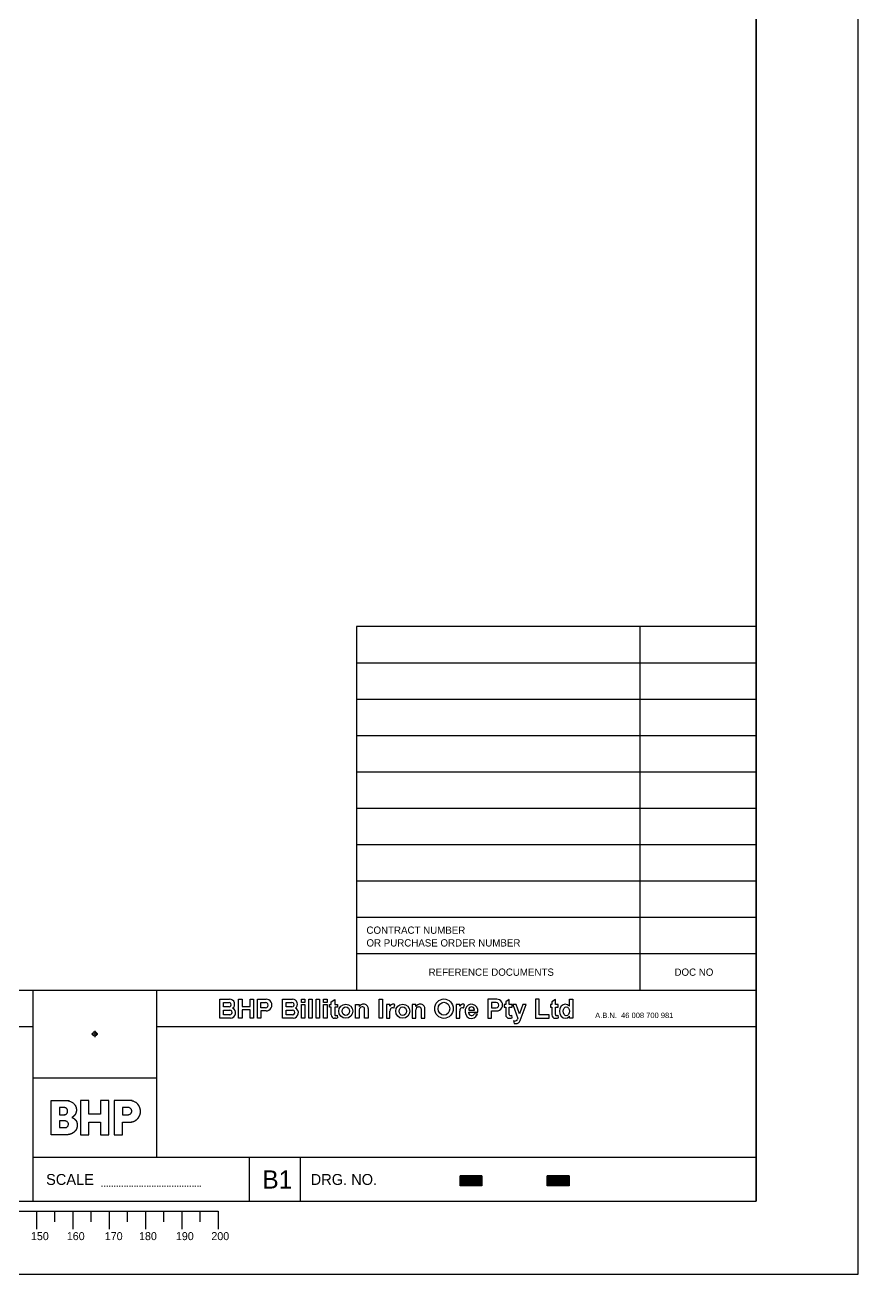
# Model space of a CAD drawing. Extents: x -28 to 972, y -20 to 687.
# Drawn here: x 742.8 to 972, y -20 to 323.4 of the extents above; entities that cross this region are included whole.
import ezdxf

# ---------------------------------------------------------------- set-up
doc = ezdxf.new("R2010")
doc.units = 0
for name, color, linetype in [('G-Border', 7, 'Continuous'), ('G-Border Data', 7, 'Continuous'), ('G-General Cells', 7, 'Continuous'), ('G-Plot Border', 7, 'Continuous')]:
    doc.layers.add(name, color=color, linetype=linetype)

msp = doc.modelspace()

# ---------------------------------------------------------------- linework, layer by layer
at = {"layer": 'G-Border'}
for p, q in [((944, 0), (944, 667)), ((944, 562), (944, 0)), ((944, 58), (0, 58)), ((745, 58), (745, 0)), ((779, 58), (779, 12)), ((796.42, 55.56), (799.12, 55.56)), ((796.42, 50.37), (796.42, 55.56)), ((801.58, 50.38), (801.58, 55.56)), ((801.58, 55.56), (802.56, 55.56)), ((802.56, 55.56), (802.56, 53.52)), ((804.74, 55.56), (805.72, 55.56)), ((804.75, 53.52), (804.75, 55.56)), ((805.72, 55.56), (805.72, 50.37)), ((806.75, 50.37), (806.75, 55.56)), ((806.75, 55.56), (809.14, 55.56)), ((813.7, 55.56), (816.41, 55.56)), ((813.7, 50.37), (813.7, 55.56)), ((827.04, 54.87), (828.02, 55.45)), ((828.02, 55.45), (828.02, 54.12)), ((870.19, 55.56), (870.19, 50.37)), ((872.59, 55.56), (870.19, 55.56)), ((876.05, 55.45), (875.07, 54.87)), ((876.05, 54.12), (876.05, 55.45)), ((883.3, 55.56), (883.3, 50.38)), ((884.28, 55.56), (883.3, 55.56)), ((884.28, 51.28), (884.28, 55.56)), ((888.78, 55.45), (887.8, 54.87)), ((888.78, 54.12), (888.78, 55.45)), ((797.39, 53.46), (797.39, 54.66)), ((797.39, 54.66), (798.96, 54.66)), ((798.96, 53.46), (797.39, 53.46)), ((797.39, 51.27), (797.39, 52.55)), ((797.39, 52.55), (799.15, 52.55)), ((802.56, 53.52), (804.75, 53.52)), ((804.75, 52.62), (802.56, 52.62)), ((802.56, 52.62), (802.56, 50.37)), ((804.75, 50.38), (804.75, 52.62)), ((807.73, 54.65), (809.02, 54.65)), ((807.73, 53.23), (807.73, 54.65)), ((809.02, 53.23), (807.73, 53.23)), ((809.14, 52.34), (807.73, 52.34)), ((807.73, 52.34), (807.73, 50.37)), ((814.67, 53.46), (814.67, 54.66)), ((814.67, 54.66), (816.25, 54.66)), ((816.25, 53.46), (814.67, 53.46)), ((814.67, 51.27), (814.67, 52.55)), ((814.67, 52.55), (816.43, 52.55)), ((826.59, 53.38), (826.59, 54.12)), ((826.59, 54.12), (827.04, 54.12)), ((827.04, 53.38), (826.59, 53.38)), ((827.04, 54.12), (827.04, 54.87)), ((827.04, 51.22), (827.04, 53.38)), ((828.02, 54.12), (828.76, 54.12)), ((828.76, 53.38), (828.02, 53.38)), ((828.02, 53.38), (828.02, 51.34)), ((828.76, 54.12), (828.76, 53.38)), ((833.77, 50.38), (833.77, 54.12)), ((833.77, 54.12), (834.75, 54.12)), ((834.75, 54.12), (834.75, 53.54)), ((834.75, 52.67), (834.75, 50.38)), ((835.72, 53.45), (835.54, 53.45)), ((836.24, 50.38), (836.24, 52.93)), ((837.22, 53), (837.22, 50.38)), ((842.25, 54.12), (842.25, 50.38)), ((843.23, 54.12), (842.25, 54.12)), ((843.23, 53.65), (843.23, 54.12)), ((843.51, 53.99), (843.23, 53.65)), ((843.23, 50.38), (843.23, 52.23)), ((844.28, 53.07), (844.57, 54)), ((849.35, 54.12), (849.35, 50.38)), ((850.33, 54.12), (849.35, 54.12)), ((850.33, 53.54), (850.33, 54.12)), ((850.33, 50.38), (850.33, 52.67)), ((851.12, 53.45), (851.3, 53.45)), ((851.83, 52.93), (851.83, 50.38)), ((852.81, 50.38), (852.81, 53)), ((861.43, 54.12), (861.43, 50.38)), ((862.41, 54.12), (861.43, 54.12)), ((862.41, 53.65), (862.41, 54.12)), ((862.69, 53.99), (862.41, 53.65)), ((862.41, 50.38), (862.41, 52.23)), ((863.46, 53.07), (863.75, 54)), ((864.89, 52.74), (864.89, 52.55)), ((864.89, 52.55), (866.44, 52.55)), ((864.9, 51.76), (864.9, 51.96)), ((864.9, 51.96), (867.43, 51.96)), ((867.29, 51.41), (866.41, 51.55)), ((866.44, 52.55), (866.44, 52.74)), ((872.47, 54.65), (871.17, 54.65)), ((871.17, 54.65), (871.17, 53.23)), ((871.17, 53.23), (872.47, 53.23)), ((871.17, 50.37), (871.17, 52.34)), ((871.17, 52.34), (872.59, 52.34)), ((875.07, 54.12), (874.62, 54.12)), ((874.62, 54.12), (874.62, 53.38)), ((874.62, 53.38), (875.07, 53.38)), ((875.07, 54.87), (875.07, 54.12)), ((875.07, 53.38), (875.07, 51.22)), ((876.8, 54.12), (876.05, 54.12)), ((876.05, 51.34), (876.05, 53.38)), ((876.05, 53.38), (876.8, 53.38)), ((876.8, 53.38), (876.8, 54.12)), ((877.03, 54.12), (878.4, 50.3)), ((877.95, 54.12), (877.03, 54.12)), ((878.86, 51.58), (877.95, 54.12)), ((879.77, 54.12), (878.86, 51.58)), ((879.09, 49.67), (880.69, 54.12)), ((880.69, 54.12), (879.77, 54.12)), ((887.8, 54.12), (887.35, 54.12)), ((887.35, 54.12), (887.35, 53.38)), ((887.35, 53.38), (887.8, 53.38)), ((887.8, 54.87), (887.8, 54.12)), ((887.8, 53.38), (887.8, 51.22)), ((889.52, 54.12), (888.78, 54.12)), ((888.78, 51.34), (888.78, 53.38)), ((888.78, 53.38), (889.52, 53.38)), ((889.52, 53.38), (889.52, 54.12)), ((799.35, 50.37), (796.42, 50.37)), ((799.15, 51.27), (797.39, 51.27)), ((801.58, 50.37), (801.58, 50.38)), ((802.56, 50.37), (801.58, 50.37)), ((805.72, 50.37), (804.74, 50.37)), ((807.73, 50.37), (806.75, 50.37)), ((816.63, 50.37), (813.7, 50.37)), ((816.43, 51.27), (814.67, 51.27)), ((828.22, 50.32), (827.94, 50.32)), ((828.69, 51.18), (828.83, 50.47)), ((834.75, 50.38), (833.77, 50.38)), ((837.22, 50.38), (836.24, 50.38)), ((842.25, 50.38), (843.23, 50.38)), ((849.35, 50.38), (850.33, 50.38)), ((851.83, 50.38), (852.81, 50.38)), ((861.43, 50.38), (862.41, 50.38)), ((870.19, 50.37), (871.17, 50.37)), ((875.98, 50.32), (876.26, 50.32)), ((876.87, 50.47), (876.73, 51.18)), ((877.53, 49.56), (877.22, 49.61)), ((877.22, 49.61), (877.36, 48.91)), ((877.36, 48.91), (877.79, 48.86)), ((878.4, 50.3), (878.31, 50.06)), ((883.3, 50.38), (884.28, 50.38)), ((886.99, 51.28), (884.28, 51.28)), ((884.28, 50.38), (886.99, 50.38)), ((886.99, 50.38), (886.99, 51.28)), ((888.7, 50.32), (888.98, 50.32)), ((889.6, 50.47), (889.46, 51.18)), ((745, 48), (516, 48)), ((944, 48), (779, 48)), ((745, 33.94), (779, 33.94)), ((944, 12), (745, 12)), ((804.5, 12), (804.5, 0)), ((818.5, 12), (818.5, 0)), ((868.5, 7), (862.5, 7)), ((862.5, 7), (862.5, 4.25)), ((862.5, 6.95), (868.5, 6.95)), ((868.5, 7), (868.5, 4.25)), ((892.5, 7), (886.5, 7)), ((886.5, 7), (886.5, 4.25)), ((886.5, 6.95), (892.5, 6.95)), ((892.5, 7), (892.5, 4.25)), ((764.09, 4.09), (764.09, 4.25)), ((764.79, 4.09), (764.79, 4.25)), ((765.48, 4.09), (765.48, 4.25)), ((766.17, 4.09), (766.17, 4.25)), ((766.87, 4.09), (766.87, 4.25)), ((767.56, 4.09), (767.56, 4.25)), ((768.25, 4.09), (768.25, 4.25)), ((768.94, 4.09), (768.94, 4.25)), ((769.64, 4.09), (769.64, 4.25)), ((770.33, 4.09), (770.33, 4.25)), ((771.02, 4.09), (771.02, 4.25)), ((771.72, 4.09), (771.72, 4.25)), ((772.41, 4.09), (772.41, 4.25)), ((773.1, 4.09), (773.1, 4.25)), ((773.8, 4.09), (773.8, 4.25)), ((774.49, 4.09), (774.49, 4.25)), ((775.18, 4.09), (775.18, 4.25)), ((775.87, 4.09), (775.87, 4.25)), ((776.57, 4.09), (776.57, 4.25)), ((777.26, 4.09), (777.26, 4.25)), ((777.95, 4.09), (777.95, 4.25)), ((778.65, 4.09), (778.65, 4.25)), ((779.34, 4.09), (779.34, 4.25)), ((780.03, 4.09), (780.03, 4.25)), ((780.72, 4.09), (780.72, 4.25)), ((781.42, 4.09), (781.42, 4.25)), ((782.11, 4.09), (782.11, 4.25)), ((782.8, 4.09), (782.8, 4.25)), ((783.5, 4.09), (783.5, 4.25)), ((784.19, 4.09), (784.19, 4.25)), ((784.88, 4.09), (784.88, 4.25)), ((785.57, 4.09), (785.57, 4.25)), ((786.27, 4.09), (786.27, 4.25)), ((786.96, 4.09), (786.96, 4.25)), ((787.65, 4.09), (787.65, 4.25)), ((788.35, 4.09), (788.35, 4.25)), ((789.04, 4.09), (789.04, 4.25)), ((789.73, 4.09), (789.73, 4.25)), ((790.43, 4.09), (790.43, 4.25)), ((791.12, 4.09), (791.12, 4.25)), ((862.5, 6.85), (868.5, 6.85)), ((862.5, 6.75), (868.5, 6.75)), ((862.5, 6.65), (868.5, 6.65)), ((862.5, 6.55), (868.5, 6.55)), ((862.5, 6.45), (868.5, 6.45)), ((862.5, 6.35), (868.5, 6.35)), ((862.5, 6.25), (868.5, 6.25)), ((862.5, 6.15), (868.5, 6.15)), ((862.5, 6.05), (868.5, 6.05)), ((862.5, 5.95), (868.5, 5.95)), ((862.5, 5.85), (868.5, 5.85)), ((862.5, 5.75), (868.5, 5.75)), ((862.5, 5.65), (868.5, 5.65)), ((862.5, 5.55), (868.5, 5.55)), ((862.5, 5.45), (868.5, 5.45)), ((862.5, 5.35), (868.5, 5.35)), ((862.5, 5.25), (868.5, 5.25)), ((862.5, 5.15), (868.5, 5.15)), ((862.5, 5.05), (868.5, 5.05)), ((862.5, 4.95), (868.5, 4.95)), ((862.5, 4.85), (868.5, 4.85)), ((862.5, 4.75), (868.5, 4.75)), ((862.5, 4.65), (868.5, 4.65)), ((862.5, 4.55), (868.5, 4.55)), ((862.5, 4.45), (868.5, 4.45)), ((862.5, 4.35), (868.5, 4.35)), ((868.5, 4.25), (862.5, 4.25)), ((886.5, 6.85), (892.5, 6.85)), ((886.5, 6.75), (892.5, 6.75)), ((886.5, 6.65), (892.5, 6.65)), ((886.5, 6.55), (892.5, 6.55)), ((886.5, 6.45), (892.5, 6.45)), ((886.5, 6.35), (892.5, 6.35)), ((886.5, 6.25), (892.5, 6.25)), ((886.5, 6.15), (892.5, 6.15)), ((886.5, 6.05), (892.5, 6.05)), ((886.5, 5.95), (892.5, 5.95)), ((886.5, 5.85), (892.5, 5.85)), ((886.5, 5.75), (892.5, 5.75)), ((886.5, 5.65), (892.5, 5.65)), ((886.5, 5.55), (892.5, 5.55)), ((886.5, 5.45), (892.5, 5.45)), ((886.5, 5.35), (892.5, 5.35)), ((886.5, 5.25), (892.5, 5.25)), ((886.5, 5.15), (892.5, 5.15)), ((886.5, 5.05), (892.5, 5.05)), ((886.5, 4.95), (892.5, 4.95)), ((886.5, 4.85), (892.5, 4.85)), ((886.5, 4.75), (892.5, 4.75)), ((886.5, 4.65), (892.5, 4.65)), ((886.5, 4.55), (892.5, 4.55)), ((886.5, 4.45), (892.5, 4.45)), ((886.5, 4.35), (892.5, 4.35)), ((892.5, 4.25), (886.5, 4.25)), ((0, 0), (944, 0)), ((595.95, -2.68), (795.95, -2.68)), ((745.95, -2.68), (745.95, -7.68)), ((750.95, -2.68), (750.95, -5.68)), ((755.95, -2.68), (755.95, -7.68)), ((760.95, -2.68), (760.95, -5.68)), ((765.95, -2.68), (765.95, -7.68)), ((770.95, -2.68), (770.95, -5.68)), ((775.95, -2.68), (775.95, -7.68)), ((780.95, -2.68), (780.95, -5.68)), ((785.95, -2.68), (785.95, -7.68)), ((790.95, -2.68), (790.95, -5.68)), ((795.95, -2.68), (795.95, -7.68)), ((972, -20), (972, -0.36)), ((944, -20), (972, -20))]:
    msp.add_line(p, q, dxfattribs=at)
for points in [[(818.85, 55.56), (819.83, 55.56), (819.83, 54.65), (818.85, 54.65)], [(820.88, 55.56), (821.86, 55.56), (821.86, 50.38), (820.88, 50.38)], [(822.9, 55.56), (823.88, 55.56), (823.88, 50.38), (822.9, 50.38)], [(824.93, 55.56), (825.91, 55.56), (825.91, 54.65), (824.93, 54.65)], [(840.21, 55.56), (841.19, 55.56), (841.19, 50.38), (840.21, 50.38)], [(818.85, 54.12), (819.83, 54.12), (819.83, 50.38), (818.85, 50.38)], [(824.93, 54.12), (825.91, 54.12), (825.91, 50.38), (824.93, 50.38)], [(862.5, 7), (868.5, 7), (868.5, 4.25), (862.5, 4.25)], [(886.5, 7), (892.5, 7), (892.5, 4.25), (886.5, 4.25)]]:
    msp.add_lwpolyline(points, close=True, dxfattribs=at)
msp.add_lwpolyline([(892.6, 53.63), (892.6, 55.56), (893.58, 55.56), (893.58, 50.38), (892.6, 50.38), (892.6, 50.88)], dxfattribs=at)
for centre in [(831.07, 52.26), (846.74, 52.26)]:
    msp.add_circle(centre, 1.94, dxfattribs=at)
for centre, radius, start, end in [((799.12, 54.19), 1.37, 305.5474, 90.0013), ((809.14, 53.95), 1.61, 269.9985, 90), ((816.41, 54.19), 1.37, 305.5474, 90.0013), ((872.59, 53.95), 1.61, 269.9985, 90), ((798.96, 54.06), 0.599, 269.9902, 90.004), ((799.15, 51.91), 0.638, 269.988, 90.0115), ((799.35, 51.79), 1.41, 270, 66.0617), ((809.02, 53.94), 0.709, 269.996, 90), ((816.25, 54.06), 0.599, 269.9902, 90.004), ((816.43, 51.91), 0.638, 269.988, 90.0115), ((816.63, 51.79), 1.41, 270, 66.0617), ((835.96, 52.77), 1.43, 87.8185, 147.4114), ((835.54, 52.67), 0.785, 90, 180), ((835.72, 52.93), 0.522, 0, 90), ((836.04, 53.02), 1.19, 359.1644, 91.0877), ((843.93, 53.66), 0.54, 90, 141.0936), ((843.74, 52.16), 1.06, 59.236, 88.0754), ((843.95, 53.14), 1.06, 54.2468, 91.2492), ((851.54, 52.77), 1.43, 87.8185, 147.4114), ((851.12, 52.67), 0.785, 90, 180), ((851.3, 52.93), 0.522, 0, 90), ((851.62, 53.02), 1.19, 359.1644, 91.0877), ((863.11, 53.66), 0.54, 90, 141.0936), ((862.92, 52.16), 1.06, 59.236, 88.0754), ((863.13, 53.14), 1.06, 54.2468, 91.2492), ((866.46, 52.74), 3.3306690738754696e-16, 90, 90.00000277777778), ((866.47, 51.77), 3.3306690738754696e-16, 269.99999722222225, 270), ((872.47, 53.94), 0.709, 269.996, 90), ((827.94, 51.22), 0.903, 180, 269.9771), ((828.3, 51.34), 0.283, 180, 284.2954), ((828.23, 51.55), 1.23, 269.4371, 299.1933), ((828.12, 52.27), 1.23, 281.5308, 297.6598), ((875.98, 51.22), 0.903, 180, 269.9771), ((876.34, 51.34), 0.283, 180, 284.2954), ((876.27, 51.55), 1.23, 269.4371, 299.1933), ((876.16, 52.27), 1.23, 281.5309, 297.6598), ((877.62, 50.28), 0.722, 262.7926, 342.0761), ((877.94, 50.07), 1.22, 263.1273, 340.644), ((888.7, 51.22), 0.903, 180, 269.9771), ((889.06, 51.34), 0.283, 180, 284.2954), ((888.99, 51.55), 1.23, 269.4371, 299.1933), ((888.88, 52.27), 1.23, 281.5309, 297.6598)]:
    msp.add_arc(centre, radius, start, end, dxfattribs=at)
for centre, major_axis, ratio in [((858.08, 52.95), (0, 2.67), 0.953479), ((831.07, 52.26), (0, 1.17), 0.869157), ((846.74, 52.26), (0, 1.17), 0.869157), ((858.08, 52.95), (0, 1.79), 0.889069), ((891.74, 52.25), (0, 1.23), 0.707286)]:
    msp.add_ellipse(centre, major_axis=major_axis, ratio=ratio, dxfattribs=at)
for centre, major_axis, ratio, start_param, end_param in [((843.78, 52.23), (0, 0.99), 0.553225, 0, 1.570796), ((862.96, 52.23), (0, 0.99), 0.553225, 0, 1.570796), ((865.66, 52.22), (0, 1.97), 0.902549, 4.576121, 10.57296), ((865.66, 52.74), (-0.773, 0), 0.914124, 3.141593, 6.283185), ((865.67, 51.76), (0.773, 0), 0.914124, 3.141593, 5.98505), ((891.47, 52.25), (0, 1.94), 0.822324, 5.498212, 10.209751)]:
    msp.add_ellipse(centre, major_axis=major_axis, ratio=ratio, start_param=start_param, end_param=end_param, dxfattribs=at)
at = {"layer": 'G-Border Data'}
for p, q in [((834, 158), (834, 58)), ((944, 158), (834, 158)), ((912, 158), (912, 58)), ((944, 148), (834, 148)), ((944, 138), (834, 138)), ((944, 128), (834, 128)), ((944, 118), (834, 118)), ((944, 108), (834, 108)), ((944, 98), (834, 98)), ((944, 88), (834, 88)), ((944, 78), (834, 78)), ((944, 68), (834, 68))]:
    msp.add_line(p, q, dxfattribs=at)
at = {"layer": 'G-General Cells'}
for p, q in [((761.1, 46), (762.9, 46)), ((762, 46.9), (762, 45.1)), ((752.29, 25.76), (752.29, 23.81))]:
    msp.add_line(p, q, dxfattribs=at)
for points in [[(754.33, 18.29), (749.99, 18.29), (749.99, 27.69)], [(758.08, 27.7), (758.08, 18.29), (760.4, 18.29), (760.4, 21.76), (763.6, 21.76), (763.6, 18.29), (765.92, 18.29), (765.92, 27.7), (763.6, 27.7), (763.6, 23.91), (760.4, 23.91), (760.4, 27.7), (758.08, 27.7)], [(767.31, 27.7), (767.31, 18.29), (769.61, 18.29), (769.61, 21.76)], [(769.61, 25.76), (769.61, 23.81), (771.31, 23.81), (771.36, 23.82), (771.49, 23.84), (771.68, 23.92), (771.77, 23.98), (771.9, 24.1), (771.97, 24.17), (772.04, 24.28), (772.09, 24.36), (772.15, 24.52), (772.17, 24.58), (772.18, 24.66), (772.18, 24.78), (772.18, 24.91), (772.14, 25.1), (772.08, 25.21), (772.01, 25.33), (771.95, 25.43), (771.84, 25.54), (771.72, 25.62), (771.58, 25.69), (771.44, 25.74), (771.35, 25.75), (771.32, 25.76), (769.61, 25.76)], [(752.29, 20.28), (753.96, 20.28), (754.06, 20.29), (754.19, 20.32), (754.3, 20.37), (754.42, 20.45), (754.53, 20.54), (754.61, 20.64), (754.69, 20.78), (754.73, 20.9), (754.76, 21.08), (754.76, 21.26), (754.75, 21.37), (754.71, 21.48), (754.67, 21.59), (754.61, 21.69), (754.54, 21.77), (754.41, 21.91), (754.31, 21.97), (754.17, 22.03), (754.06, 22.07), (753.98, 22.08), (753.91, 22.09), (753.87, 22.09), (752.29, 22.09), (752.29, 20.28)]]:
    msp.add_lwpolyline(points, dxfattribs=at)
msp.add_circle((762, 46), 0.601, dxfattribs=at)
msp.add_circle((762, 46), 0.601, dxfattribs=at)
for points in [[(749.99, 27.69), (754.35, 27.69), (754.45, 27.68), (754.59, 27.67), (754.65, 27.65), (754.83, 27.62), (755, 27.57), (755.27, 27.48), (755.49, 27.39), (755.66, 27.29), (755.8, 27.21), (755.99, 27.08), (756.1, 26.99), (756.22, 26.87), (756.33, 26.76), (756.44, 26.63), (756.53, 26.5), (756.58, 26.43), (756.64, 26.34), (756.68, 26.27), (756.73, 26.15), (756.78, 26.05), (756.84, 25.88), (756.87, 25.78), (756.92, 25.58), (756.95, 25.36), (756.96, 25.17), (756.96, 24.94), (756.93, 24.71), (756.89, 24.52), (756.83, 24.32), (756.79, 24.19), (756.71, 24.03), (756.63, 23.89), (756.53, 23.75), (756.44, 23.62), (756.31, 23.5), (756.13, 23.33), (755.96, 23.19), (755.81, 23.09), (755.74, 23.05)], [(769.61, 21.76), (771.8, 21.76), (772.03, 21.78), (772.13, 21.79), (772.65, 21.94), (772.89, 22.03), (773.01, 22.09), (773.17, 22.19), (773.38, 22.33), (773.56, 22.47), (773.71, 22.61), (773.81, 22.71), (773.92, 22.84), (774, 22.93), (774.08, 23.04), (774.14, 23.14), (774.3, 23.42), (774.36, 23.55), (774.42, 23.7), (774.47, 23.84), (774.51, 24.02), (774.55, 24.14), (774.57, 24.34), (774.59, 24.46), (774.59, 24.73), (774.59, 24.94), (774.57, 25.1), (774.56, 25.21), (774.53, 25.35), (774.45, 25.65), (774.37, 25.85), (774.31, 25.99), (774.23, 26.15), (774.14, 26.3), (774.07, 26.4), (774, 26.51), (773.9, 26.63), (773.74, 26.81), (773.63, 26.92), (773.52, 27.01), (773.38, 27.12), (773.24, 27.21), (773.09, 27.31), (772.8, 27.45), (772.7, 27.5), (772.57, 27.54), (772.35, 27.61), (772.2, 27.64), (772.04, 27.66), (771.72, 27.7), (771.69, 27.7), (767.31, 27.7)], [(752.29, 23.81), (753.66, 23.81), (753.68, 23.81), (753.87, 23.84), (753.97, 23.87), (754.05, 23.91), (754.13, 23.95), (754.22, 24.01), (754.32, 24.11), (754.4, 24.22), (754.44, 24.31), (754.49, 24.42), (754.52, 24.52), (754.53, 24.59), (754.53, 24.71), (754.53, 24.94), (754.52, 25.02), (754.48, 25.15), (754.44, 25.27), (754.39, 25.35), (754.34, 25.42), (754.28, 25.49), (754.22, 25.55), (754.11, 25.63), (754.01, 25.68), (753.93, 25.71), (753.83, 25.74), (753.72, 25.76), (753.69, 25.76), (752.29, 25.76)], [(755.74, 23.05), (755.74, 23.05), (755.94, 22.96), (756.08, 22.88), (756.22, 22.8), (756.33, 22.72), (756.44, 22.64), (756.6, 22.5), (756.77, 22.3), (756.83, 22.22), (756.91, 22.09), (757, 21.89), (757.08, 21.69), (757.16, 21.25), (757.17, 21.12), (757.17, 20.81), (757.17, 20.67), (757.16, 20.47), (757.13, 20.34), (757.07, 20.11), (757.01, 19.93), (756.82, 19.58), (756.7, 19.41), (756.28, 18.98), (756, 18.78), (755.81, 18.67), (755.69, 18.6), (755.54, 18.54), (755.34, 18.47), (755.23, 18.43), (754.99, 18.37), (754.71, 18.32), (754.48, 18.29), (754.33, 18.29)]]:
    msp.add_open_spline(points, degree=2, dxfattribs=at)
at = {"layer": 'G-Plot Border'}
msp.add_lwpolyline([(-28, -20), (972, -20), (972, 687), (-28, 687)], close=True, dxfattribs=at)

# ---------------------------------------------------------------- texts
at = {"layer": 'G-Border'}
for s, height, p in [('A.B.N.  46 008 700 981', 1.5, (899.67, 50.37)), ('SCALE', 3, (748.62, 4.5)), ('B1', 5, (808.15, 3.5)), ('DRG. NO.', 3, (821.41, 4.5)), ('150', 2.2, (744.45, -10.68)), ('160', 2.2, (754.32, -10.68)), ('170', 2.2, (764.77, -10.68)), ('180', 2.2, (774.19, -10.68)), ('190', 2.2, (784.33, -10.68)), ('200', 2.2, (794.09, -10.68))]:
    msp.add_text(s, height=height, dxfattribs=at).set_placement(p)
at = {"layer": 'G-Border Data'}
for s, p in [('CONTRACT NUMBER', (836.76, 73.55)), ('OR PURCHASE ORDER NUMBER', (836.76, 70.05)), ('REFERENCE DOCUMENTS', (853.85, 62)), ('DOC NO', (921.5, 62))]:
    msp.add_text(s, height=2, dxfattribs=at).set_placement(p)

doc.saveas('drawing.dxf')
